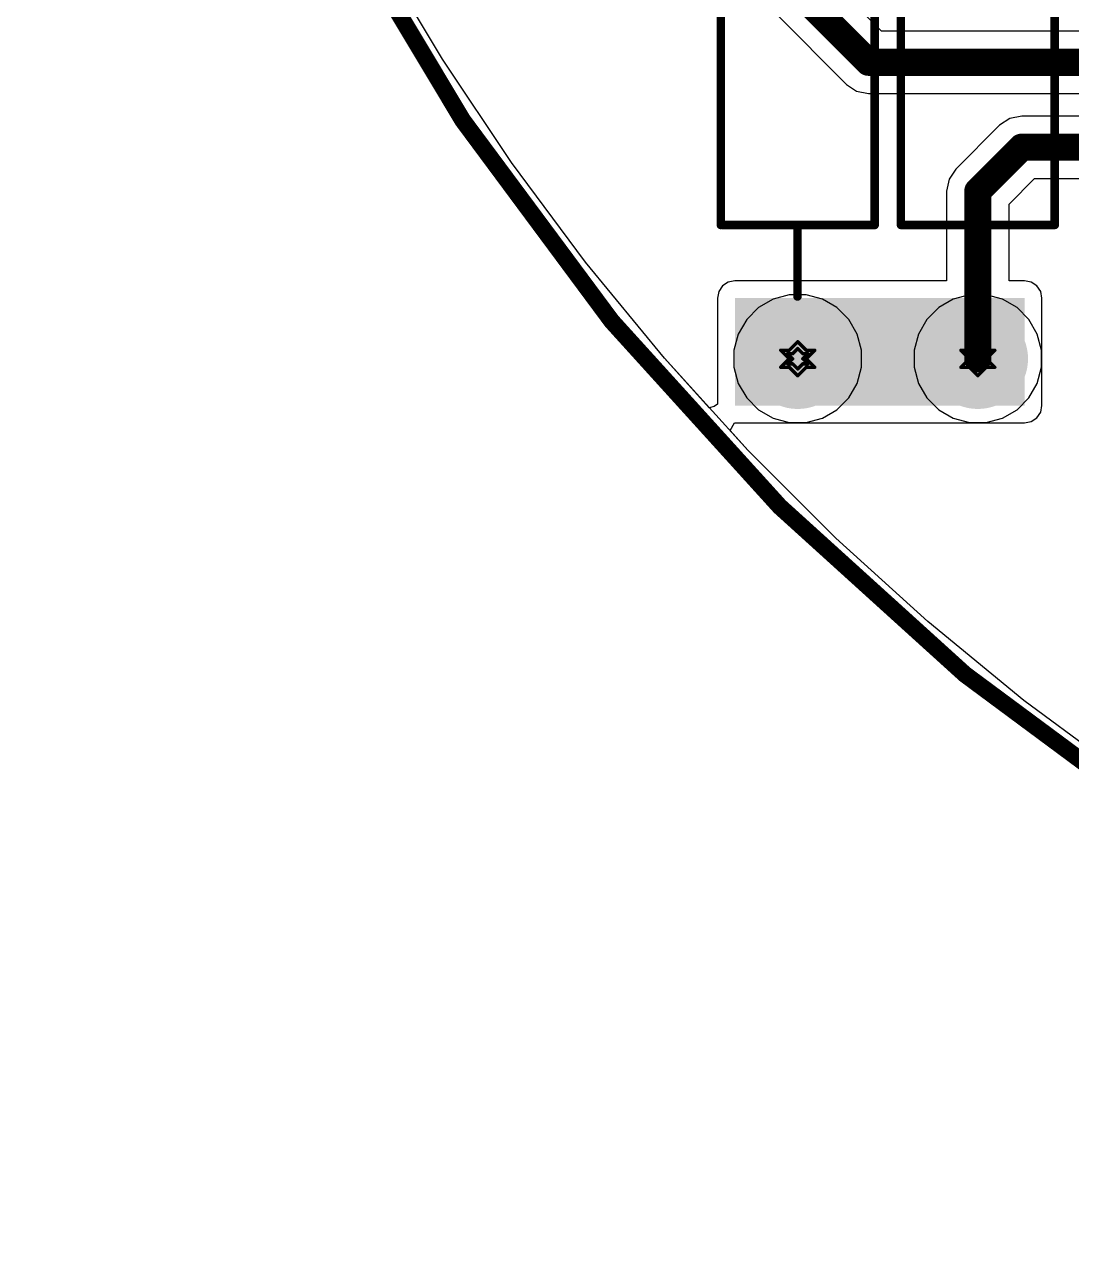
# Model space of a CAD drawing. Header units: inches. Extents: x -38 to 391, y -38 to 85.
# Drawn here: x -38.23 to -22.58, y -38.23 to -19.74 of the extents above; entities that cross this region are included whole.
import ezdxf

# ---------------------------------------------------------------- set-up
doc = ezdxf.new("R2010")
doc.units = ezdxf.units.IN
for name, color, linetype in [('Board Outline', 216, 'Continuous'), ('Bottom Layer', 5, 'Continuous'), ('Bottom Solder', 6, 'Continuous'), ('Drill Drawing', 1, 'Continuous'), ('Multi-Layer', 9, 'Continuous'), ('Pad Holes', 156, 'Continuous'), ('Top Layer', 1, 'Continuous'), ('Top Overlay', 2, 'Continuous'), ('Top Solder', 216, 'Continuous')]:
    doc.layers.add(name, color=color, linetype=linetype)

msp = doc.modelspace()

# ---------------------------------------------------------------- hatches: boundary and pattern name
at = {"layer": 'Bottom Layer'}
h = msp.add_hatch(color=5, dxfattribs=at)
edge = h.paths.add_edge_path()
edge.add_arc((-26.67, -24.732), 0.7, 0, 360)
h = msp.add_hatch(color=5, dxfattribs=at)
edge = h.paths.add_edge_path()
edge.add_arc((-23.978, -24.732), 0.7, 0, 360)
at = {"layer": 'Bottom Solder'}
h = msp.add_hatch(color=6, dxfattribs=at)
edge = h.paths.add_edge_path()
edge.add_arc((-26.67, -24.732), 0.751, 0, 360)
h = msp.add_hatch(color=6, dxfattribs=at)
edge = h.paths.add_edge_path()
edge.add_arc((-23.978, -24.732), 0.751, 0, 360)
at = {"layer": 'Multi-Layer'}
h = msp.add_hatch(color=9, dxfattribs=at)
edge = h.paths.add_edge_path()
edge.add_arc((-26.67, -24.732), 0.7, 0, 360)
h = msp.add_hatch(color=9, dxfattribs=at)
edge = h.paths.add_edge_path()
edge.add_arc((-23.978, -24.732), 0.7, 0, 360)
at = {"layer": 'Pad Holes'}
h = msp.add_hatch(color=7, dxfattribs=at)
edge = h.paths.add_edge_path()
edge.add_arc((-26.67, -24.732), 0.35, 0, 360)
h = msp.add_hatch(color=7, dxfattribs=at)
edge = h.paths.add_edge_path()
edge.add_arc((-23.978, -24.732), 0.35, 0, 360)
at = {"layer": 'Top Layer'}
msp.add_hatch(color=1, dxfattribs=at).paths.add_polyline_path([(-27.61, -25.432), (-23.278, -25.432), (-23.278, -23.825), (-27.61, -23.825)])
h = msp.add_hatch(color=1, dxfattribs=at)
edge = h.paths.add_edge_path()
edge.add_arc((-26.67, -24.732), 0.7, 0, 360)
h = msp.add_hatch(color=1, dxfattribs=at)
edge = h.paths.add_edge_path()
edge.add_arc((-23.978, -24.732), 0.7, 0, 360)
at = {"layer": 'Top Solder'}
h = msp.add_hatch(color=216, dxfattribs=at)
edge = h.paths.add_edge_path()
edge.add_arc((-26.67, -24.732), 0.751, 0, 360)
h = msp.add_hatch(color=216, dxfattribs=at)
edge = h.paths.add_edge_path()
edge.add_arc((-23.978, -24.732), 0.751, 0, 360)

# ---------------------------------------------------------------- linework, layer by layer
at = {"layer": 'Board Outline'}
msp.add_lwpolyline([(38.101, 0, 0.254, 0.254, 1), (-38.099, 0, 0.254, 0.254, 1)], format="xyseb", close=True, dxfattribs=at)
at = {"layer": 'Bottom Layer'}
for p, q in [((-31.98, -20.251), (-32.935, -18.657)), ((-30.948, -21.796), (-31.98, -20.251)), ((-29.841, -23.288), (-30.948, -21.796)), ((-28.662, -24.724), (-29.841, -23.288)), ((-27.038, -23.843), (-27.256, -23.968)), ((-26.796, -23.778), (-27.038, -23.843)), ((-26.544, -23.778), (-26.796, -23.778)), ((-26.302, -23.843), (-26.544, -23.778)), ((-26.084, -23.968), (-26.302, -23.843)), ((-24.346, -23.843), (-24.563, -23.968)), ((-24.103, -23.778), (-24.346, -23.843)), ((-23.852, -23.778), (-24.103, -23.778)), ((-23.609, -23.843), (-23.852, -23.778)), ((-23.392, -23.968), (-23.609, -23.843)), ((-27.256, -23.968), (-27.433, -24.146)), ((-25.907, -24.146), (-26.084, -23.968)), ((-24.563, -23.968), (-24.741, -24.146)), ((-23.214, -24.146), (-23.392, -23.968)), ((-27.433, -24.146), (-27.559, -24.364)), ((-25.781, -24.364), (-25.907, -24.146)), ((-24.741, -24.146), (-24.867, -24.364)), ((-23.089, -24.364), (-23.214, -24.146)), ((-27.559, -24.364), (-27.624, -24.606)), ((-25.716, -24.606), (-25.781, -24.364)), ((-24.867, -24.364), (-24.932, -24.606)), ((-23.024, -24.606), (-23.089, -24.364)), ((-27.415, -26.101), (-28.662, -24.724)), ((-27.624, -24.606), (-27.624, -24.857)), ((-25.716, -24.857), (-25.716, -24.606)), ((-24.932, -24.606), (-24.932, -24.857)), ((-23.024, -24.857), (-23.024, -24.606)), ((-27.624, -24.857), (-27.559, -25.1)), ((-25.781, -25.1), (-25.716, -24.857)), ((-24.932, -24.857), (-24.867, -25.1)), ((-23.089, -25.1), (-23.024, -24.857)), ((-27.559, -25.1), (-27.433, -25.318)), ((-25.907, -25.318), (-25.781, -25.1)), ((-24.867, -25.1), (-24.741, -25.318)), ((-23.214, -25.318), (-23.089, -25.1)), ((-27.433, -25.318), (-27.256, -25.495)), ((-26.084, -25.495), (-25.907, -25.318)), ((-24.741, -25.318), (-24.563, -25.495)), ((-23.392, -25.495), (-23.214, -25.318)), ((-27.256, -25.495), (-27.038, -25.621)), ((-26.302, -25.621), (-26.084, -25.495)), ((-24.563, -25.495), (-24.346, -25.621)), ((-23.609, -25.621), (-23.392, -25.495)), ((-27.038, -25.621), (-26.796, -25.686)), ((-26.796, -25.686), (-26.544, -25.686)), ((-26.544, -25.686), (-26.302, -25.621)), ((-24.346, -25.621), (-24.103, -25.686)), ((-24.103, -25.686), (-23.852, -25.686)), ((-23.852, -25.686), (-23.609, -25.621)), ((-26.101, -27.415), (-27.415, -26.101)), ((-24.724, -28.662), (-26.101, -27.415)), ((-23.288, -29.841), (-24.724, -28.662)), ((-21.796, -30.948), (-23.288, -29.841))]:
    msp.add_line(p, q, dxfattribs=at)
at = {"layer": 'Drill Drawing'}
for points in [[(-26.924, -24.605, 0.0508, 0.0508, 0), (-26.797, -24.732, 0.0508, 0.0508, 0)], [(-26.924, -24.605, 0.0508, 0.0508, 0), (-26.797, -24.605, 0.0508, 0.0508, 0)], [(-26.797, -24.605, 0.0508, 0.0508, 0), (-26.67, -24.478, 0.0508, 0.0508, 0)], [(-26.746, -24.656, 0.0508, 0.0508, 0), (-26.67, -24.579, 0.0508, 0.0508, 0)], [(-26.67, -24.478, 0.0508, 0.0508, 0), (-26.543, -24.605, 0.0508, 0.0508, 0)], [(-26.67, -24.579, 0.0508, 0.0508, 0), (-26.594, -24.656, 0.0508, 0.0508, 0)], [(-26.543, -24.605, 0.0508, 0.0508, 0), (-26.416, -24.605, 0.0508, 0.0508, 0)], [(-26.543, -24.732, 0.0508, 0.0508, 0), (-26.416, -24.605, 0.0508, 0.0508, 0)], [(-24.232, -24.605, 0.0508, 0.0508, 0), (-24.105, -24.732, 0.0508, 0.0508, 0)], [(-24.232, -24.605, 0.0508, 0.0508, 0), (-24.105, -24.605, 0.0508, 0.0508, 0)], [(-24.105, -24.605, 0.0508, 0.0508, 0), (-23.978, -24.478, 0.0508, 0.0508, 0)], [(-24.054, -24.656, 0.0508, 0.0508, 0), (-23.978, -24.579, 0.0508, 0.0508, 0)], [(-23.978, -24.478, 0.0508, 0.0508, 0), (-23.851, -24.605, 0.0508, 0.0508, 0)], [(-23.978, -24.579, 0.0508, 0.0508, 0), (-23.901, -24.656, 0.0508, 0.0508, 0)], [(-23.851, -24.605, 0.0508, 0.0508, 0), (-23.724, -24.605, 0.0508, 0.0508, 0)], [(-23.851, -24.732, 0.0508, 0.0508, 0), (-23.724, -24.605, 0.0508, 0.0508, 0)], [(-26.924, -24.859, 0.0508, 0.0508, 0), (-26.797, -24.732, 0.0508, 0.0508, 0)], [(-26.822, -24.656, 0.0508, 0.0508, 0), (-26.746, -24.732, 0.0508, 0.0508, 0)], [(-26.822, -24.656, 0.0508, 0.0508, 0), (-26.746, -24.656, 0.0508, 0.0508, 0)], [(-26.822, -24.808, 0.0508, 0.0508, 0), (-26.746, -24.732, 0.0508, 0.0508, 0)], [(-26.594, -24.656, 0.0508, 0.0508, 0), (-26.518, -24.656, 0.0508, 0.0508, 0)], [(-26.594, -24.732, 0.0508, 0.0508, 0), (-26.518, -24.656, 0.0508, 0.0508, 0)], [(-26.594, -24.732, 0.0508, 0.0508, 0), (-26.518, -24.808, 0.0508, 0.0508, 0)], [(-26.543, -24.732, 0.0508, 0.0508, 0), (-26.416, -24.859, 0.0508, 0.0508, 0)], [(-24.232, -24.859, 0.0508, 0.0508, 0), (-24.105, -24.732, 0.0508, 0.0508, 0)], [(-24.13, -24.656, 0.0508, 0.0508, 0), (-24.054, -24.732, 0.0508, 0.0508, 0)], [(-24.13, -24.656, 0.0508, 0.0508, 0), (-24.054, -24.656, 0.0508, 0.0508, 0)], [(-24.13, -24.808, 0.0508, 0.0508, 0), (-24.054, -24.732, 0.0508, 0.0508, 0)], [(-23.901, -24.656, 0.0508, 0.0508, 0), (-23.825, -24.656, 0.0508, 0.0508, 0)], [(-23.901, -24.732, 0.0508, 0.0508, 0), (-23.825, -24.656, 0.0508, 0.0508, 0)], [(-23.901, -24.732, 0.0508, 0.0508, 0), (-23.825, -24.808, 0.0508, 0.0508, 0)], [(-23.851, -24.732, 0.0508, 0.0508, 0), (-23.724, -24.859, 0.0508, 0.0508, 0)], [(-26.924, -24.859, 0.0508, 0.0508, 0), (-26.797, -24.859, 0.0508, 0.0508, 0)], [(-26.822, -24.808, 0.0508, 0.0508, 0), (-26.746, -24.808, 0.0508, 0.0508, 0)], [(-26.797, -24.859, 0.0508, 0.0508, 0), (-26.67, -24.986, 0.0508, 0.0508, 0)], [(-26.746, -24.808, 0.0508, 0.0508, 0), (-26.67, -24.884, 0.0508, 0.0508, 0)], [(-26.67, -24.884, 0.0508, 0.0508, 0), (-26.594, -24.808, 0.0508, 0.0508, 0)], [(-26.67, -24.986, 0.0508, 0.0508, 0), (-26.543, -24.859, 0.0508, 0.0508, 0)], [(-26.594, -24.808, 0.0508, 0.0508, 0), (-26.518, -24.808, 0.0508, 0.0508, 0)], [(-26.543, -24.859, 0.0508, 0.0508, 0), (-26.416, -24.859, 0.0508, 0.0508, 0)], [(-24.232, -24.859, 0.0508, 0.0508, 0), (-24.105, -24.859, 0.0508, 0.0508, 0)], [(-24.13, -24.808, 0.0508, 0.0508, 0), (-24.054, -24.808, 0.0508, 0.0508, 0)], [(-24.105, -24.859, 0.0508, 0.0508, 0), (-23.978, -24.986, 0.0508, 0.0508, 0)], [(-24.054, -24.808, 0.0508, 0.0508, 0), (-23.978, -24.884, 0.0508, 0.0508, 0)], [(-23.978, -24.884, 0.0508, 0.0508, 0), (-23.901, -24.808, 0.0508, 0.0508, 0)], [(-23.978, -24.986, 0.0508, 0.0508, 0), (-23.851, -24.859, 0.0508, 0.0508, 0)], [(-23.901, -24.808, 0.0508, 0.0508, 0), (-23.825, -24.808, 0.0508, 0.0508, 0)], [(-23.851, -24.859, 0.0508, 0.0508, 0), (-23.724, -24.859, 0.0508, 0.0508, 0)]]:
    msp.add_lwpolyline(points, format="xyseb", dxfattribs=at)
for points in [[(-26.937, -24.605, 0.0254, 0.0254, 1), (-26.911, -24.605, 0.0254, 0.0254, 1)], [(-26.937, -24.605, 0.0254, 0.0254, 1), (-26.911, -24.605, 0.0254, 0.0254, 1)], [(-26.81, -24.605, 0.0254, 0.0254, 1), (-26.784, -24.605, 0.0254, 0.0254, 1)], [(-26.81, -24.605, 0.0254, 0.0254, 1), (-26.784, -24.605, 0.0254, 0.0254, 1)], [(-26.683, -24.478, 0.0254, 0.0254, 1), (-26.657, -24.478, 0.0254, 0.0254, 1)], [(-26.683, -24.478, 0.0254, 0.0254, 1), (-26.657, -24.478, 0.0254, 0.0254, 1)], [(-26.683, -24.579, 0.0254, 0.0254, 1), (-26.657, -24.579, 0.0254, 0.0254, 1)], [(-26.683, -24.579, 0.0254, 0.0254, 1), (-26.657, -24.579, 0.0254, 0.0254, 1)], [(-26.556, -24.605, 0.0254, 0.0254, 1), (-26.53, -24.605, 0.0254, 0.0254, 1)], [(-26.556, -24.605, 0.0254, 0.0254, 1), (-26.53, -24.605, 0.0254, 0.0254, 1)], [(-26.429, -24.605, 0.0254, 0.0254, 1), (-26.403, -24.605, 0.0254, 0.0254, 1)], [(-26.429, -24.605, 0.0254, 0.0254, 1), (-26.403, -24.605, 0.0254, 0.0254, 1)], [(-24.244, -24.605, 0.0254, 0.0254, 1), (-24.219, -24.605, 0.0254, 0.0254, 1)], [(-24.244, -24.605, 0.0254, 0.0254, 1), (-24.219, -24.605, 0.0254, 0.0254, 1)], [(-24.117, -24.605, 0.0254, 0.0254, 1), (-24.092, -24.605, 0.0254, 0.0254, 1)], [(-24.117, -24.605, 0.0254, 0.0254, 1), (-24.092, -24.605, 0.0254, 0.0254, 1)], [(-23.99, -24.478, 0.0254, 0.0254, 1), (-23.965, -24.478, 0.0254, 0.0254, 1)], [(-23.99, -24.478, 0.0254, 0.0254, 1), (-23.965, -24.478, 0.0254, 0.0254, 1)], [(-23.99, -24.579, 0.0254, 0.0254, 1), (-23.965, -24.579, 0.0254, 0.0254, 1)], [(-23.99, -24.579, 0.0254, 0.0254, 1), (-23.965, -24.579, 0.0254, 0.0254, 1)], [(-23.863, -24.605, 0.0254, 0.0254, 1), (-23.838, -24.605, 0.0254, 0.0254, 1)], [(-23.863, -24.605, 0.0254, 0.0254, 1), (-23.838, -24.605, 0.0254, 0.0254, 1)], [(-23.736, -24.605, 0.0254, 0.0254, 1), (-23.711, -24.605, 0.0254, 0.0254, 1)], [(-23.736, -24.605, 0.0254, 0.0254, 1), (-23.711, -24.605, 0.0254, 0.0254, 1)], [(-26.835, -24.656, 0.0254, 0.0254, 1), (-26.81, -24.656, 0.0254, 0.0254, 1)], [(-26.835, -24.656, 0.0254, 0.0254, 1), (-26.81, -24.656, 0.0254, 0.0254, 1)], [(-26.81, -24.732, 0.0254, 0.0254, 1), (-26.784, -24.732, 0.0254, 0.0254, 1)], [(-26.81, -24.732, 0.0254, 0.0254, 1), (-26.784, -24.732, 0.0254, 0.0254, 1)], [(-26.759, -24.656, 0.0254, 0.0254, 1), (-26.733, -24.656, 0.0254, 0.0254, 1)], [(-26.759, -24.656, 0.0254, 0.0254, 1), (-26.733, -24.656, 0.0254, 0.0254, 1)], [(-26.759, -24.732, 0.0254, 0.0254, 1), (-26.733, -24.732, 0.0254, 0.0254, 1)], [(-26.759, -24.732, 0.0254, 0.0254, 1), (-26.733, -24.732, 0.0254, 0.0254, 1)], [(-26.607, -24.656, 0.0254, 0.0254, 1), (-26.581, -24.656, 0.0254, 0.0254, 1)], [(-26.607, -24.656, 0.0254, 0.0254, 1), (-26.581, -24.656, 0.0254, 0.0254, 1)], [(-26.607, -24.732, 0.0254, 0.0254, 1), (-26.581, -24.732, 0.0254, 0.0254, 1)], [(-26.607, -24.732, 0.0254, 0.0254, 1), (-26.581, -24.732, 0.0254, 0.0254, 1)], [(-26.556, -24.732, 0.0254, 0.0254, 1), (-26.53, -24.732, 0.0254, 0.0254, 1)], [(-26.556, -24.732, 0.0254, 0.0254, 1), (-26.53, -24.732, 0.0254, 0.0254, 1)], [(-26.53, -24.656, 0.0254, 0.0254, 1), (-26.505, -24.656, 0.0254, 0.0254, 1)], [(-26.53, -24.656, 0.0254, 0.0254, 1), (-26.505, -24.656, 0.0254, 0.0254, 1)], [(-24.143, -24.656, 0.0254, 0.0254, 1), (-24.117, -24.656, 0.0254, 0.0254, 1)], [(-24.143, -24.656, 0.0254, 0.0254, 1), (-24.117, -24.656, 0.0254, 0.0254, 1)], [(-24.117, -24.732, 0.0254, 0.0254, 1), (-24.092, -24.732, 0.0254, 0.0254, 1)], [(-24.117, -24.732, 0.0254, 0.0254, 1), (-24.092, -24.732, 0.0254, 0.0254, 1)], [(-24.067, -24.656, 0.0254, 0.0254, 1), (-24.041, -24.656, 0.0254, 0.0254, 1)], [(-24.067, -24.656, 0.0254, 0.0254, 1), (-24.041, -24.656, 0.0254, 0.0254, 1)], [(-24.067, -24.732, 0.0254, 0.0254, 1), (-24.041, -24.732, 0.0254, 0.0254, 1)], [(-24.067, -24.732, 0.0254, 0.0254, 1), (-24.041, -24.732, 0.0254, 0.0254, 1)], [(-23.914, -24.656, 0.0254, 0.0254, 1), (-23.889, -24.656, 0.0254, 0.0254, 1)], [(-23.914, -24.656, 0.0254, 0.0254, 1), (-23.889, -24.656, 0.0254, 0.0254, 1)], [(-23.914, -24.732, 0.0254, 0.0254, 1), (-23.889, -24.732, 0.0254, 0.0254, 1)], [(-23.914, -24.732, 0.0254, 0.0254, 1), (-23.889, -24.732, 0.0254, 0.0254, 1)], [(-23.863, -24.732, 0.0254, 0.0254, 1), (-23.838, -24.732, 0.0254, 0.0254, 1)], [(-23.863, -24.732, 0.0254, 0.0254, 1), (-23.838, -24.732, 0.0254, 0.0254, 1)], [(-23.838, -24.656, 0.0254, 0.0254, 1), (-23.812, -24.656, 0.0254, 0.0254, 1)], [(-23.838, -24.656, 0.0254, 0.0254, 1), (-23.812, -24.656, 0.0254, 0.0254, 1)], [(-26.937, -24.859, 0.0254, 0.0254, 1), (-26.911, -24.859, 0.0254, 0.0254, 1)], [(-26.937, -24.859, 0.0254, 0.0254, 1), (-26.911, -24.859, 0.0254, 0.0254, 1)], [(-26.835, -24.808, 0.0254, 0.0254, 1), (-26.81, -24.808, 0.0254, 0.0254, 1)], [(-26.835, -24.808, 0.0254, 0.0254, 1), (-26.81, -24.808, 0.0254, 0.0254, 1)], [(-26.81, -24.859, 0.0254, 0.0254, 1), (-26.784, -24.859, 0.0254, 0.0254, 1)], [(-26.81, -24.859, 0.0254, 0.0254, 1), (-26.784, -24.859, 0.0254, 0.0254, 1)], [(-26.759, -24.808, 0.0254, 0.0254, 1), (-26.733, -24.808, 0.0254, 0.0254, 1)], [(-26.759, -24.808, 0.0254, 0.0254, 1), (-26.733, -24.808, 0.0254, 0.0254, 1)], [(-26.683, -24.884, 0.0254, 0.0254, 1), (-26.657, -24.884, 0.0254, 0.0254, 1)], [(-26.683, -24.884, 0.0254, 0.0254, 1), (-26.657, -24.884, 0.0254, 0.0254, 1)], [(-26.683, -24.986, 0.0254, 0.0254, 1), (-26.657, -24.986, 0.0254, 0.0254, 1)], [(-26.683, -24.986, 0.0254, 0.0254, 1), (-26.657, -24.986, 0.0254, 0.0254, 1)], [(-26.607, -24.808, 0.0254, 0.0254, 1), (-26.581, -24.808, 0.0254, 0.0254, 1)], [(-26.607, -24.808, 0.0254, 0.0254, 1), (-26.581, -24.808, 0.0254, 0.0254, 1)], [(-26.556, -24.859, 0.0254, 0.0254, 1), (-26.53, -24.859, 0.0254, 0.0254, 1)], [(-26.556, -24.859, 0.0254, 0.0254, 1), (-26.53, -24.859, 0.0254, 0.0254, 1)], [(-26.53, -24.808, 0.0254, 0.0254, 1), (-26.505, -24.808, 0.0254, 0.0254, 1)], [(-26.53, -24.808, 0.0254, 0.0254, 1), (-26.505, -24.808, 0.0254, 0.0254, 1)], [(-26.429, -24.859, 0.0254, 0.0254, 1), (-26.403, -24.859, 0.0254, 0.0254, 1)], [(-26.429, -24.859, 0.0254, 0.0254, 1), (-26.403, -24.859, 0.0254, 0.0254, 1)], [(-24.244, -24.859, 0.0254, 0.0254, 1), (-24.219, -24.859, 0.0254, 0.0254, 1)], [(-24.244, -24.859, 0.0254, 0.0254, 1), (-24.219, -24.859, 0.0254, 0.0254, 1)], [(-24.143, -24.808, 0.0254, 0.0254, 1), (-24.117, -24.808, 0.0254, 0.0254, 1)], [(-24.143, -24.808, 0.0254, 0.0254, 1), (-24.117, -24.808, 0.0254, 0.0254, 1)], [(-24.117, -24.859, 0.0254, 0.0254, 1), (-24.092, -24.859, 0.0254, 0.0254, 1)], [(-24.117, -24.859, 0.0254, 0.0254, 1), (-24.092, -24.859, 0.0254, 0.0254, 1)], [(-24.067, -24.808, 0.0254, 0.0254, 1), (-24.041, -24.808, 0.0254, 0.0254, 1)], [(-24.067, -24.808, 0.0254, 0.0254, 1), (-24.041, -24.808, 0.0254, 0.0254, 1)], [(-23.99, -24.884, 0.0254, 0.0254, 1), (-23.965, -24.884, 0.0254, 0.0254, 1)], [(-23.99, -24.884, 0.0254, 0.0254, 1), (-23.965, -24.884, 0.0254, 0.0254, 1)], [(-23.99, -24.986, 0.0254, 0.0254, 1), (-23.965, -24.986, 0.0254, 0.0254, 1)], [(-23.99, -24.986, 0.0254, 0.0254, 1), (-23.965, -24.986, 0.0254, 0.0254, 1)], [(-23.914, -24.808, 0.0254, 0.0254, 1), (-23.889, -24.808, 0.0254, 0.0254, 1)], [(-23.914, -24.808, 0.0254, 0.0254, 1), (-23.889, -24.808, 0.0254, 0.0254, 1)], [(-23.863, -24.859, 0.0254, 0.0254, 1), (-23.838, -24.859, 0.0254, 0.0254, 1)], [(-23.863, -24.859, 0.0254, 0.0254, 1), (-23.838, -24.859, 0.0254, 0.0254, 1)], [(-23.838, -24.808, 0.0254, 0.0254, 1), (-23.812, -24.808, 0.0254, 0.0254, 1)], [(-23.838, -24.808, 0.0254, 0.0254, 1), (-23.812, -24.808, 0.0254, 0.0254, 1)], [(-23.736, -24.859, 0.0254, 0.0254, 1), (-23.711, -24.859, 0.0254, 0.0254, 1)], [(-23.736, -24.859, 0.0254, 0.0254, 1), (-23.711, -24.859, 0.0254, 0.0254, 1)]]:
    msp.add_lwpolyline(points, format="xyseb", close=True, dxfattribs=at)
at = {"layer": 'Top Layer'}
for p, q in [((-31.98, -20.251), (-32.935, -18.657)), ((-25.418, -19.833), (-26.204, -19.048)), ((-27, -19.57), (-25.941, -20.629)), ((-22.393, -19.833), (-25.418, -19.833)), ((-30.948, -21.796), (-31.98, -20.251)), ((-25.941, -20.629), (-25.79, -20.73)), ((-25.79, -20.73), (-25.611, -20.766)), ((-25.611, -20.766), (-22.393, -20.766)), ((-23.652, -21.24), (-24.307, -21.895)), ((-23.5, -21.139), (-23.652, -21.24)), ((-23.322, -21.103), (-23.5, -21.139)), ((-22.393, -21.103), (-23.322, -21.103)), ((-29.841, -23.288), (-30.948, -21.796)), ((-24.307, -21.895), (-24.408, -22.047)), ((-24.408, -22.047), (-24.444, -22.225)), ((-23.511, -22.418), (-23.129, -22.036)), ((-23.129, -22.036), (-22.393, -22.036)), ((-24.444, -22.225), (-24.444, -23.566)), ((-23.511, -23.566), (-23.511, -22.418)), ((-28.662, -24.724), (-29.841, -23.288)), ((-27.793, -23.642), (-27.849, -23.726)), ((-27.709, -23.586), (-27.793, -23.642)), ((-27.61, -23.566), (-27.709, -23.586)), ((-24.444, -23.566), (-27.61, -23.566)), ((-23.278, -23.566), (-23.511, -23.566)), ((-23.178, -23.586), (-23.278, -23.566)), ((-23.094, -23.642), (-23.178, -23.586)), ((-23.038, -23.726), (-23.094, -23.642)), ((-27.849, -23.726), (-27.869, -23.825)), ((-27.869, -23.825), (-27.869, -25.41)), ((-23.019, -23.825), (-23.038, -23.726)), ((-23.019, -25.432), (-23.019, -23.825)), ((-27.992, -25.464), (-28.662, -24.724)), ((-27.919, -25.445), (-27.992, -25.464)), ((-27.869, -25.41), (-27.919, -25.445)), ((-23.038, -25.531), (-23.019, -25.432)), ((-27.682, -25.806), (-27.616, -25.69)), ((-27.616, -25.69), (-27.61, -25.691)), ((-27.61, -25.691), (-23.278, -25.691)), ((-23.278, -25.691), (-23.178, -25.671)), ((-23.178, -25.671), (-23.094, -25.615)), ((-23.094, -25.615), (-23.038, -25.531)), ((-27.415, -26.101), (-27.682, -25.806)), ((-26.101, -27.415), (-27.415, -26.101)), ((-24.724, -28.662), (-26.101, -27.415)), ((-23.288, -29.841), (-24.724, -28.662)), ((-21.796, -30.948), (-23.288, -29.841))]:
    msp.add_line(p, q, dxfattribs=at)
for points in [[(-26.67, -19.241, 0.406, 0.406, 0), (-25.611, -20.299, 0.406, 0.406, 0)], [(-25.611, -20.299, 0.406, 0.406, 0), (-21.364, -20.299, 0.406, 0.406, 0)], [(-23.978, -22.225, 0.406, 0.406, 0), (-23.322, -21.569, 0.406, 0.406, 0)], [(-23.322, -21.569, 0.406, 0.406, 0), (-20.066, -21.569, 0.406, 0.406, 0)], [(-23.978, -24.732, 0.406, 0.406, 0), (-23.978, -22.225, 0.406, 0.406, 0)]]:
    msp.add_lwpolyline(points, format="xyseb", dxfattribs=at)
for points in [[(-25.713, -20.299, 0.203, 0.203, 1), (-25.51, -20.299, 0.203, 0.203, 1)], [(-25.713, -20.299, 0.203, 0.203, 1), (-25.51, -20.299, 0.203, 0.203, 1)], [(-23.424, -21.569, 0.203, 0.203, 1), (-23.22, -21.569, 0.203, 0.203, 1)], [(-23.424, -21.569, 0.203, 0.203, 1), (-23.22, -21.569, 0.203, 0.203, 1)], [(-24.079, -22.225, 0.203, 0.203, 1), (-23.876, -22.225, 0.203, 0.203, 1)], [(-24.079, -22.225, 0.203, 0.203, 1), (-23.876, -22.225, 0.203, 0.203, 1)], [(-24.079, -24.732, 0.203, 0.203, 1), (-23.876, -24.732, 0.203, 0.203, 1)]]:
    msp.add_lwpolyline(points, format="xyseb", close=True, dxfattribs=at)
at = {"layer": 'Top Overlay'}
for points in [[(-27.82, -16.232, 0.127, 0.127, 0), (-27.82, -22.732, 0.127, 0.127, 0)], [(-25.52, -16.232, 0.127, 0.127, 0), (-25.52, -22.732, 0.127, 0.127, 0)], [(-25.128, -22.732, 0.127, 0.127, 0), (-25.128, -16.232, 0.127, 0.127, 0)], [(-22.828, -22.732, 0.127, 0.127, 0), (-22.828, -16.232, 0.127, 0.127, 0)], [(-27.79, -22.732, 0.127, 0.127, 0), (-25.55, -22.732, 0.127, 0.127, 0)], [(-26.674, -23.801, 0.127, 0.127, 0), (-26.674, -22.732, 0.127, 0.127, 0)], [(-25.128, -22.732, 0.127, 0.127, 0), (-22.828, -22.732, 0.127, 0.127, 0)], [(-23.978, -23.801, 0.127, 0.127, 0), (-23.978, -22.732, 0.127, 0.127, 0)]]:
    msp.add_lwpolyline(points, format="xyseb", dxfattribs=at)
for points in [[(-27.852, -22.732, 0.0635, 0.0635, 1), (-27.788, -22.732, 0.0635, 0.0635, 1)], [(-27.822, -22.732, 0.0635, 0.0635, 1), (-27.758, -22.732, 0.0635, 0.0635, 1)], [(-26.706, -22.732, 0.0635, 0.0635, 1), (-26.642, -22.732, 0.0635, 0.0635, 1)], [(-25.582, -22.732, 0.0635, 0.0635, 1), (-25.518, -22.732, 0.0635, 0.0635, 1)], [(-25.552, -22.732, 0.0635, 0.0635, 1), (-25.488, -22.732, 0.0635, 0.0635, 1)], [(-25.159, -22.732, 0.0635, 0.0635, 1), (-25.096, -22.732, 0.0635, 0.0635, 1)], [(-25.159, -22.732, 0.0635, 0.0635, 1), (-25.096, -22.732, 0.0635, 0.0635, 1)], [(-24.009, -22.732, 0.0635, 0.0635, 1), (-23.946, -22.732, 0.0635, 0.0635, 1)], [(-22.859, -22.732, 0.0635, 0.0635, 1), (-22.796, -22.732, 0.0635, 0.0635, 1)], [(-22.859, -22.732, 0.0635, 0.0635, 1), (-22.796, -22.732, 0.0635, 0.0635, 1)], [(-26.706, -23.801, 0.0635, 0.0635, 1), (-26.642, -23.801, 0.0635, 0.0635, 1)], [(-24.009, -23.801, 0.0635, 0.0635, 1), (-23.946, -23.801, 0.0635, 0.0635, 1)]]:
    msp.add_lwpolyline(points, format="xyseb", close=True, dxfattribs=at)

doc.saveas('drawing.dxf')
